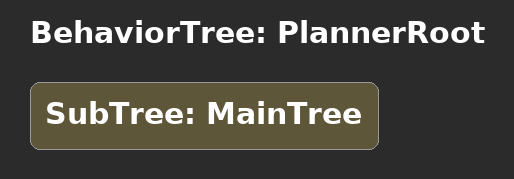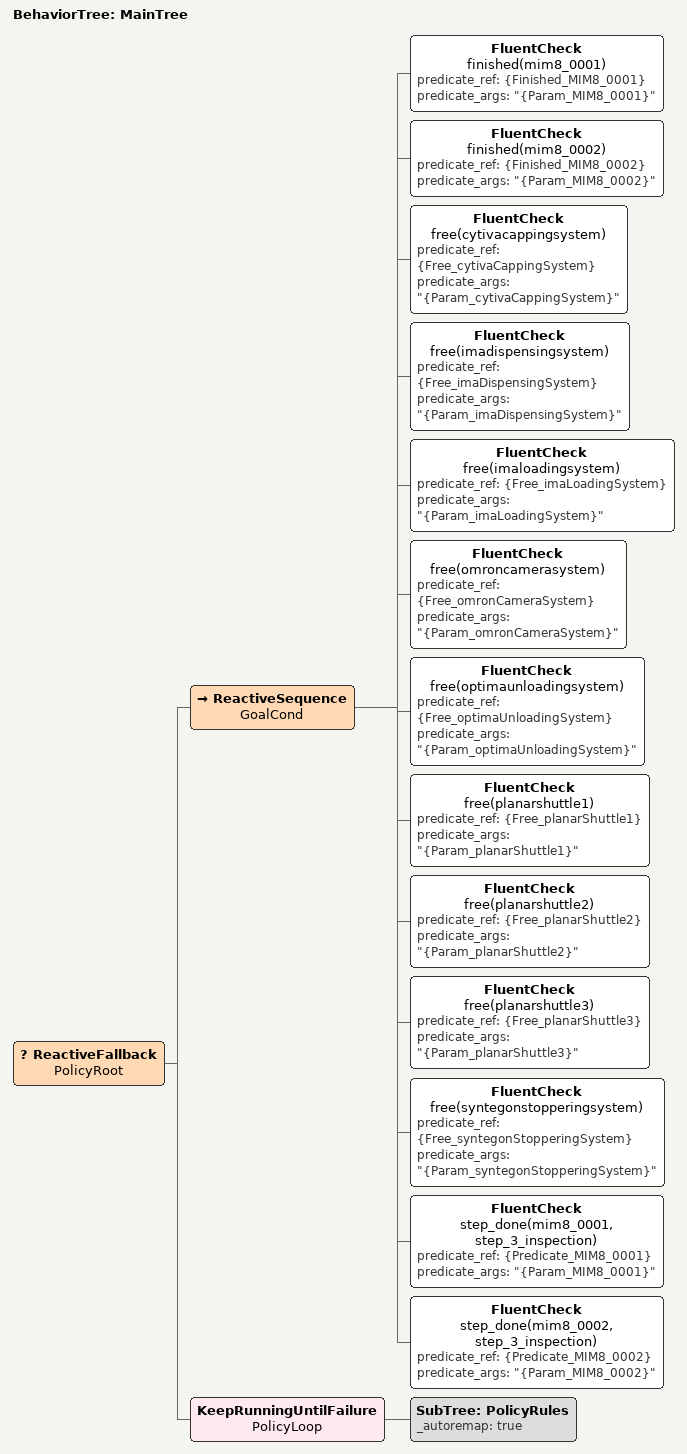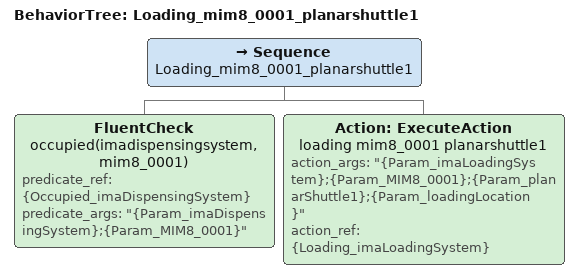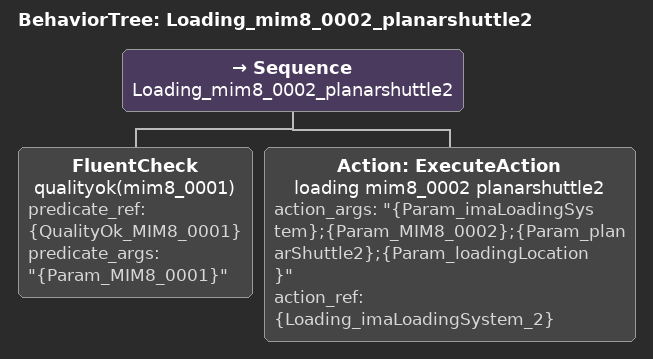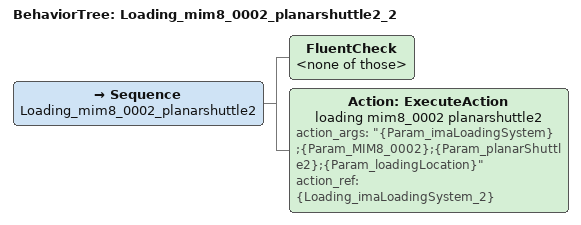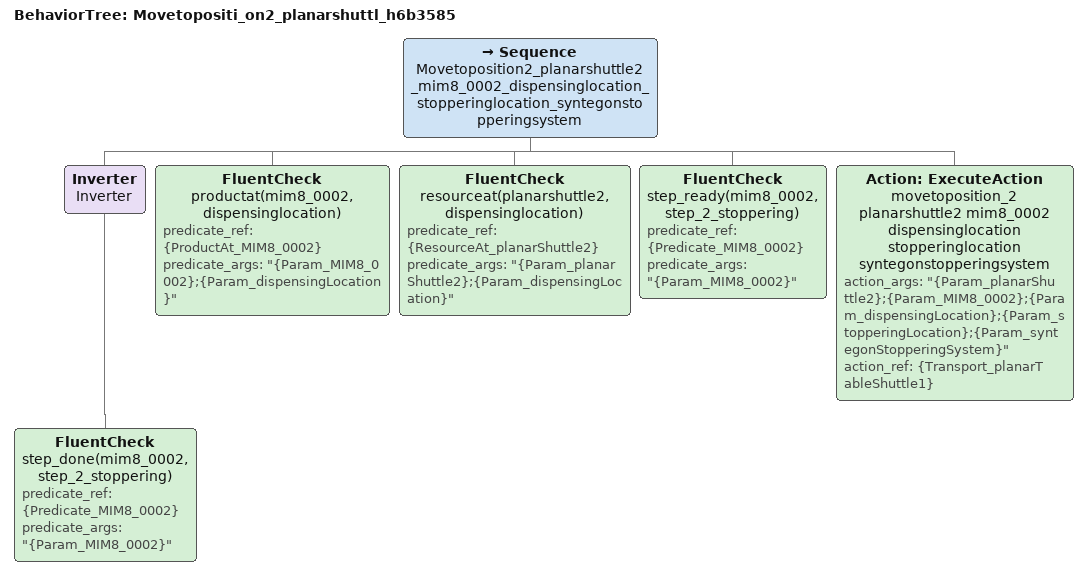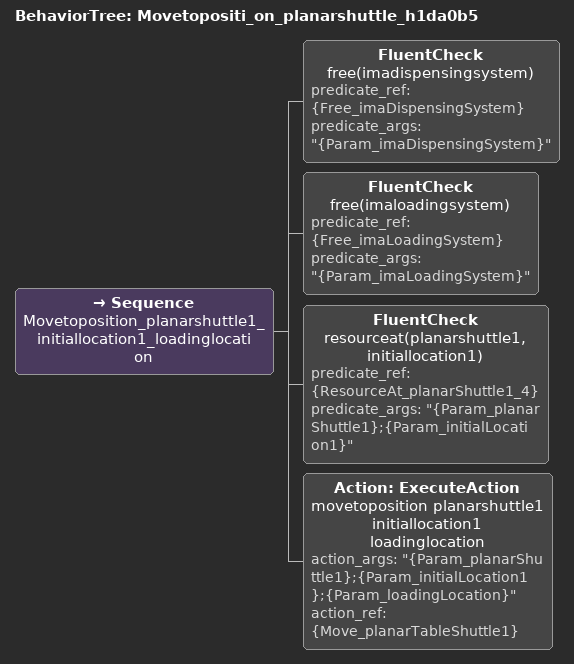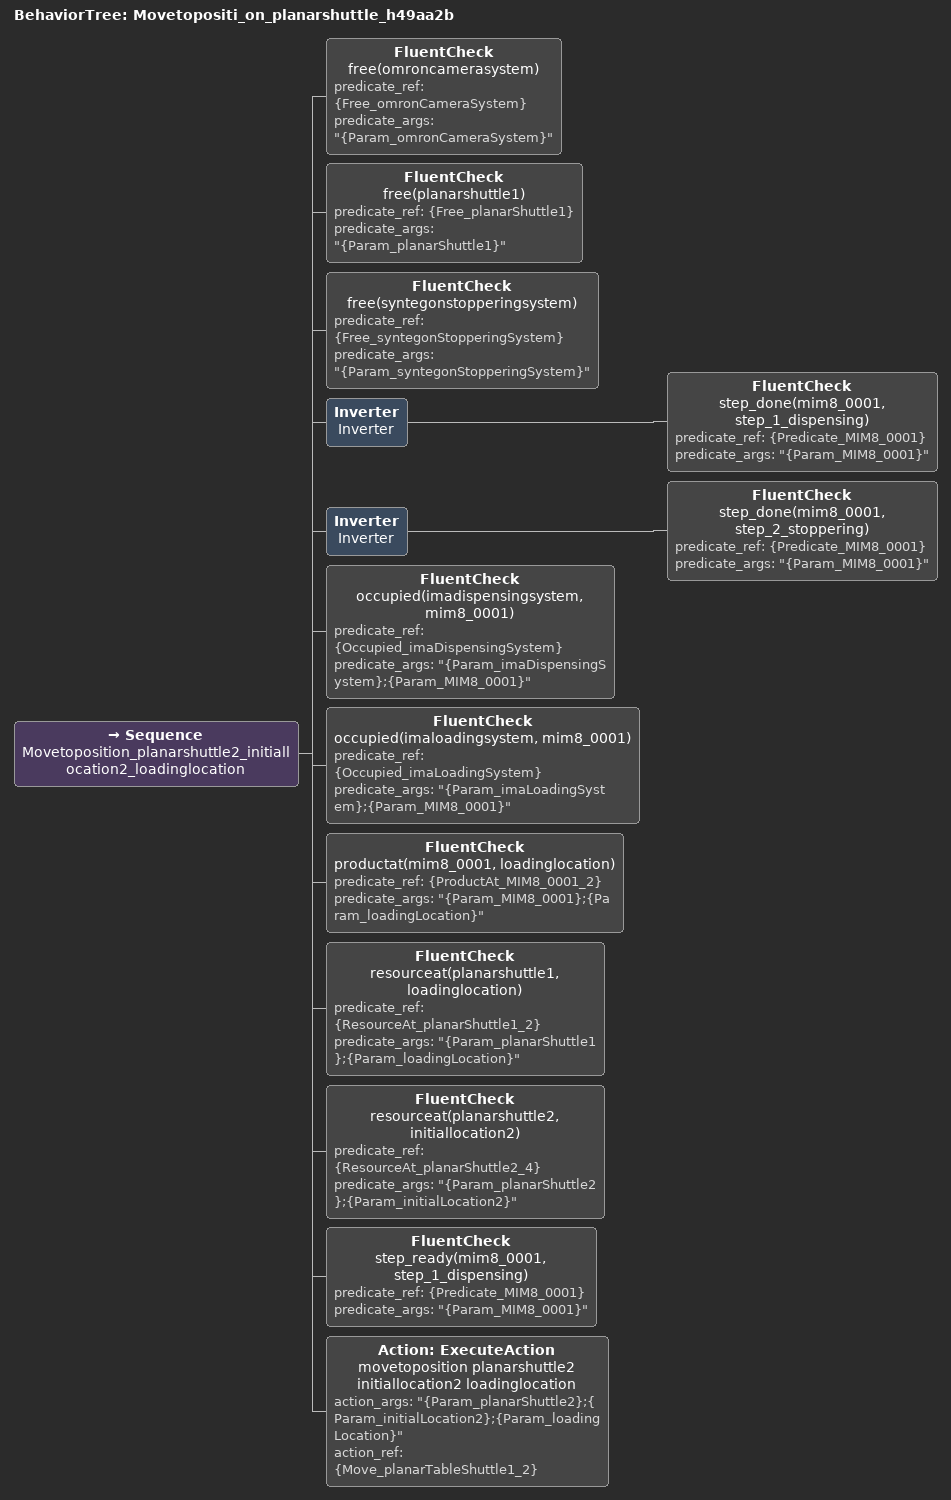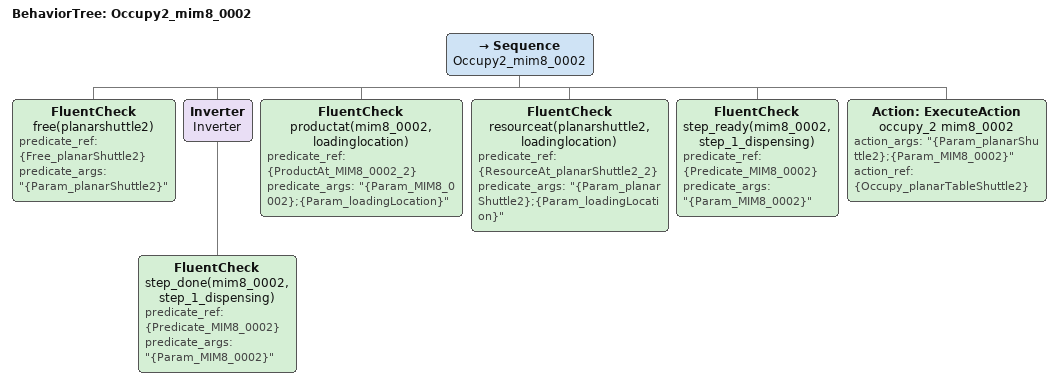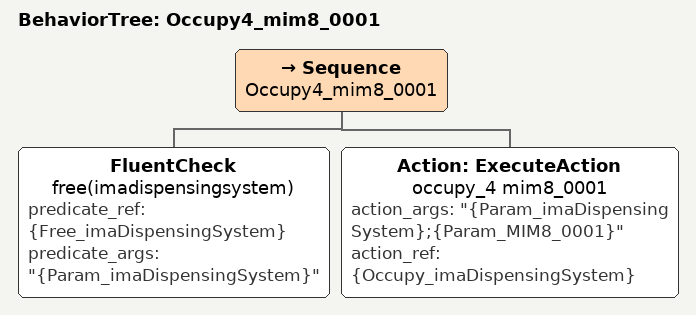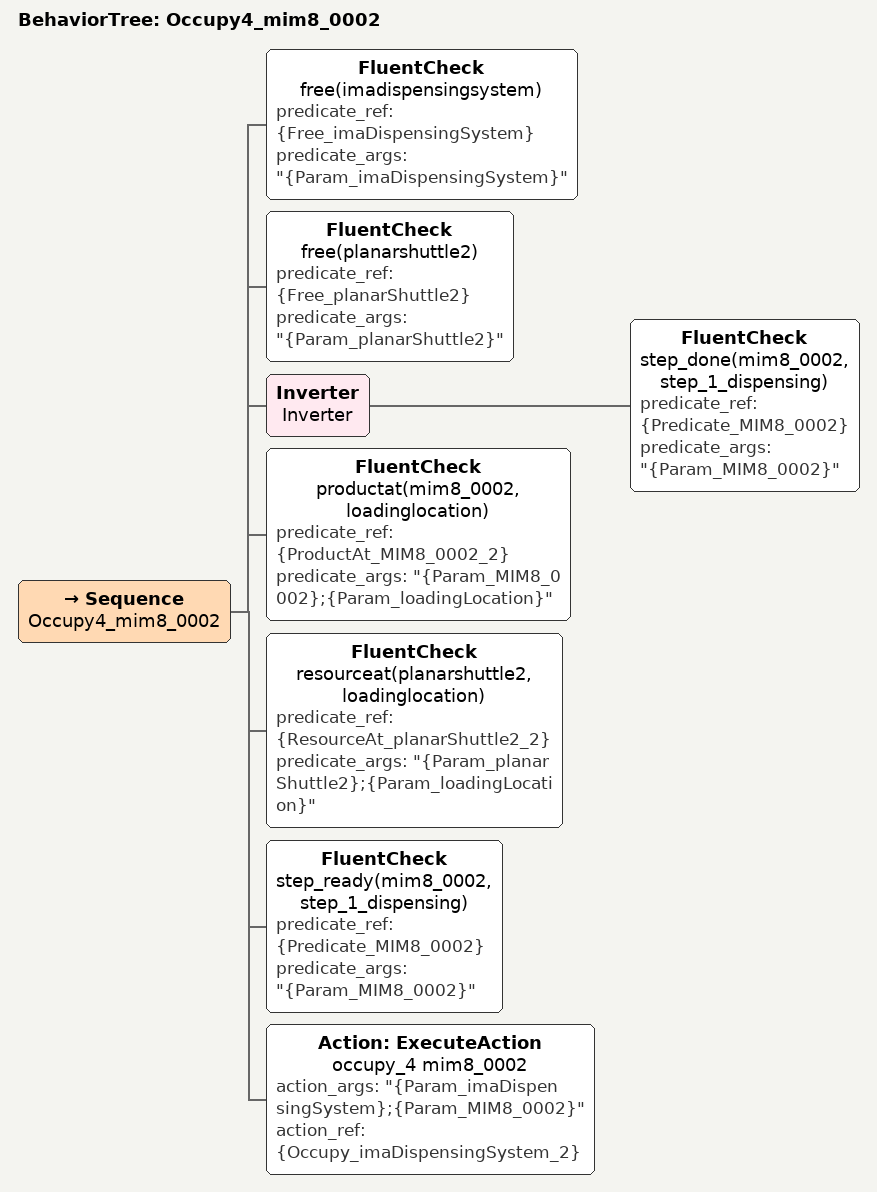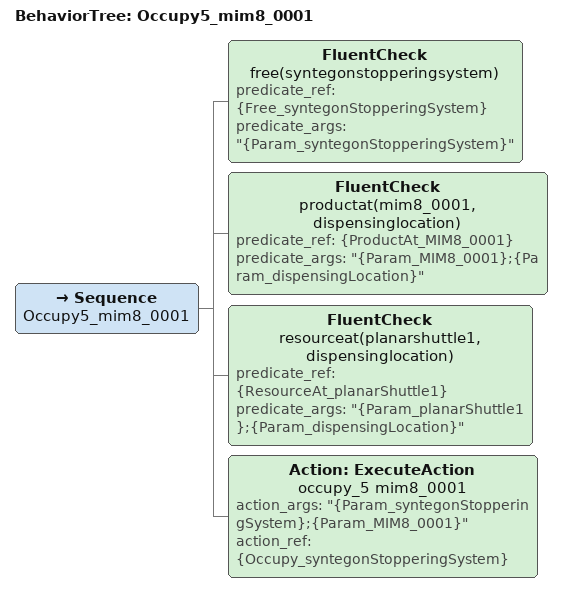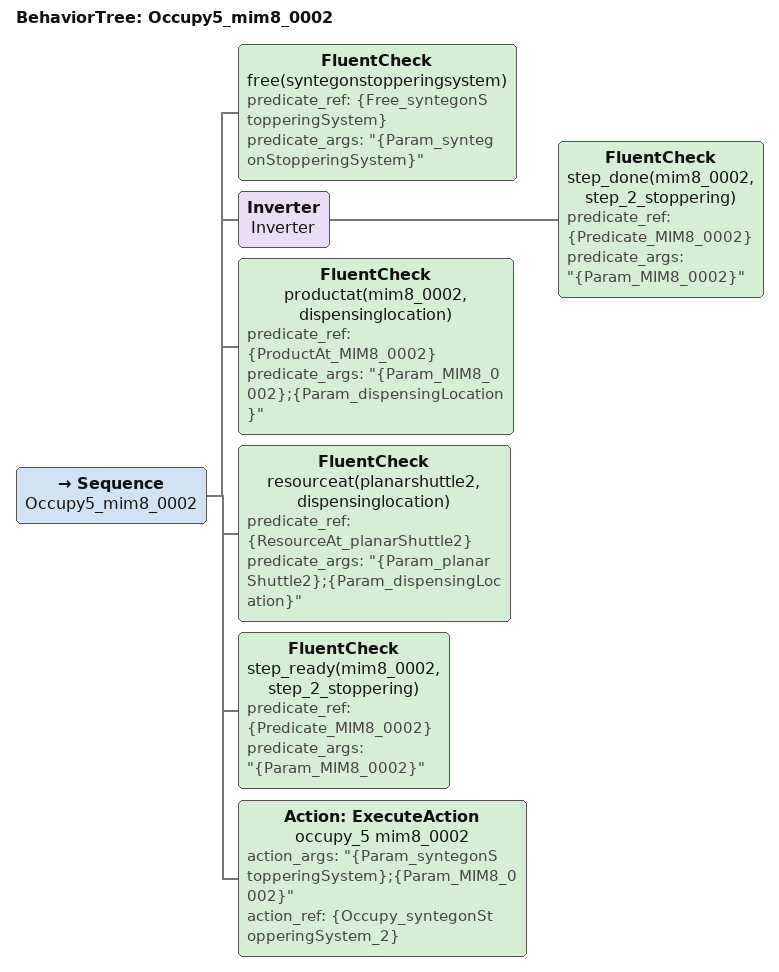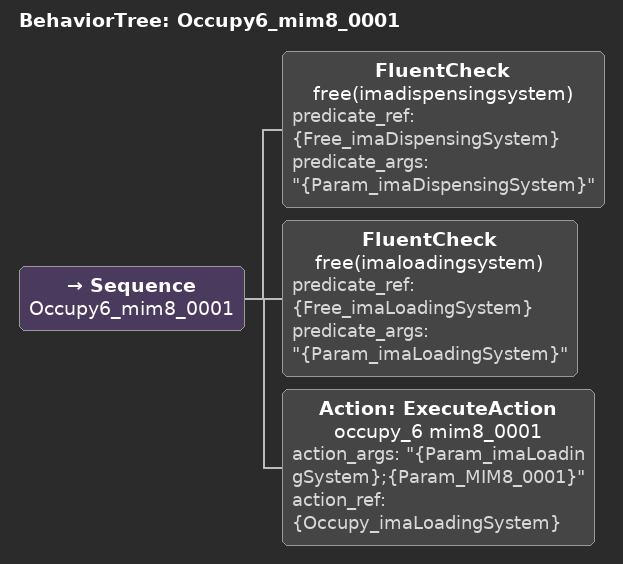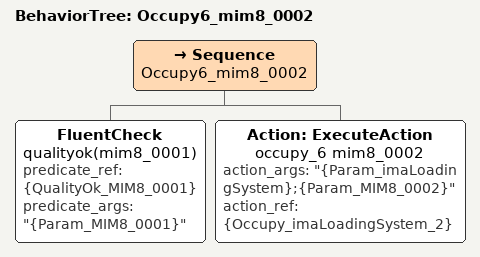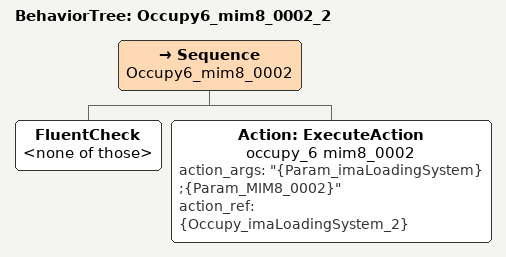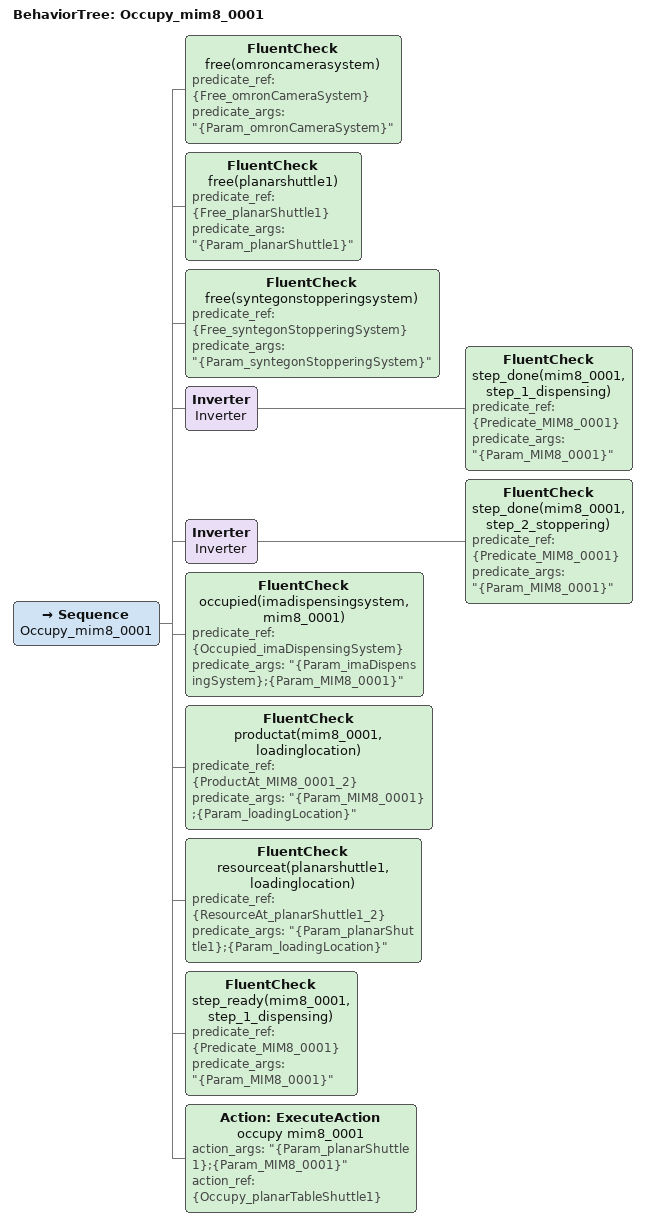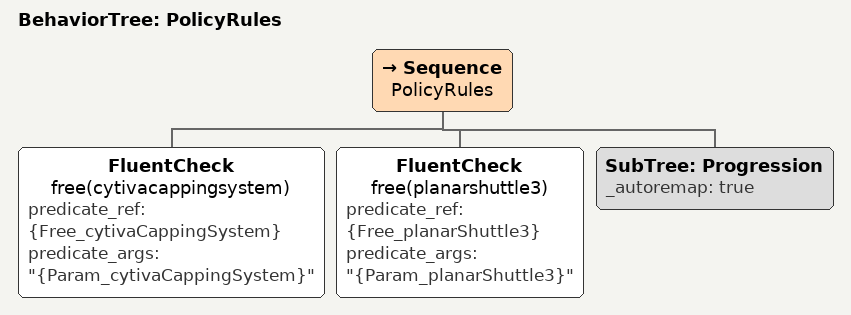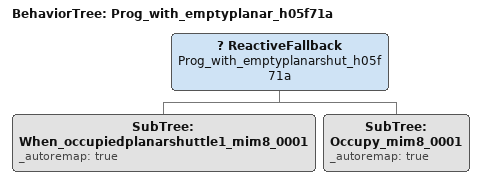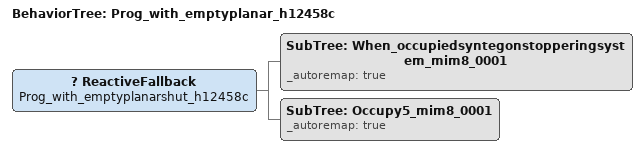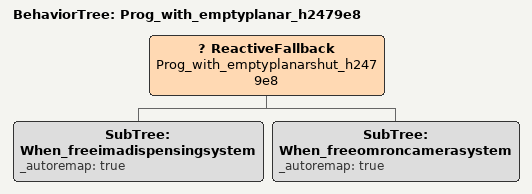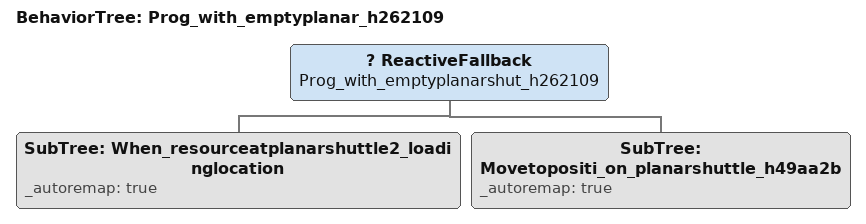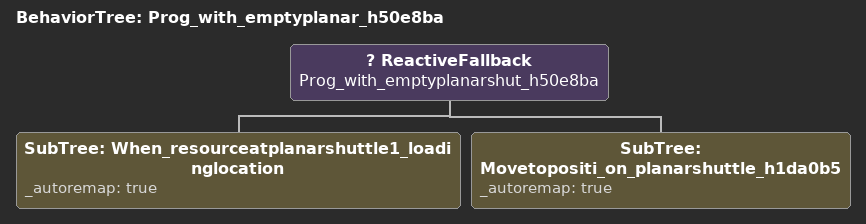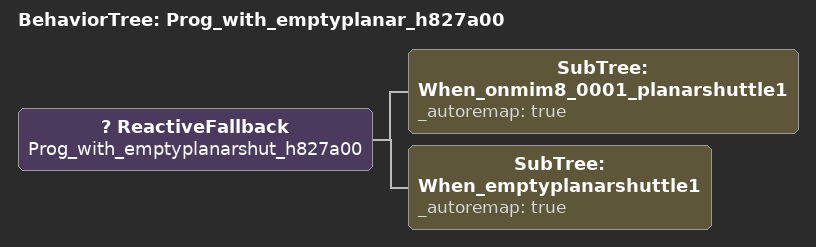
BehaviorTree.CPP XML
<BehaviorTree ID="PlannerRoot">
  <SubTree ID="MainTree"/>
</BehaviorTree>

<BehaviorTree ID="MainTree">
  <ReactiveFallback name="PolicyRoot">
    <ReactiveSequence name="GoalCond">
      <FluentCheck name="finished(mim8_0001)" predicate_ref="{Finished_MIM8_0001}" predicate_args="&quot;{Param_MIM8_0001}&quot;"/>
      <FluentCheck name="finished(mim8_0002)" predicate_ref="{Finished_MIM8_0002}" predicate_args="&quot;{Param_MIM8_0002}&quot;"/>
      <FluentCheck name="free(cytivacappingsystem)" predicate_ref="{Free_cytivaCappingSystem}" predicate_args="&quot;{Param_cytivaCappingSystem}&quot;"/>
      <FluentCheck name="free(imadispensingsystem)" predicate_ref="{Free_imaDispensingSystem}" predicate_args="&quot;{Param_imaDispensingSystem}&quot;"/>
      <FluentCheck name="free(imaloadingsystem)" predicate_ref="{Free_imaLoadingSystem}" predicate_args="&quot;{Param_imaLoadingSystem}&quot;"/>
      <FluentCheck name="free(omroncamerasystem)" predicate_ref="{Free_omronCameraSystem}" predicate_args="&quot;{Param_omronCameraSystem}&quot;"/>
      <FluentCheck name="free(optimaunloadingsystem)" predicate_ref="{Free_optimaUnloadingSystem}" predicate_args="&quot;{Param_optimaUnloadingSystem}&quot;"/>
      <FluentCheck name="free(planarshuttle1)" predicate_ref="{Free_planarShuttle1}" predicate_args="&quot;{Param_planarShuttle1}&quot;"/>
      <FluentCheck name="free(planarshuttle2)" predicate_ref="{Free_planarShuttle2}" predicate_args="&quot;{Param_planarShuttle2}&quot;"/>
      <FluentCheck name="free(planarshuttle3)" predicate_ref="{Free_planarShuttle3}" predicate_args="&quot;{Param_planarShuttle3}&quot;"/>
      <FluentCheck name="free(syntegonstopperingsystem)" predicate_ref="{Free_syntegonStopperingSystem}" predicate_args="&quot;{Param_syntegonStopperingSystem}&quot;"/>
      <FluentCheck name="step_done(mim8_0001, step_3_inspection)" predicate_ref="{Predicate_MIM8_0001}" predicate_args="&quot;{Param_MIM8_0001}&quot;"/>
      <FluentCheck name="step_done(mim8_0002, step_3_inspection)" predicate_ref="{Predicate_MIM8_0002}" predicate_args="&quot;{Param_MIM8_0002}&quot;"/>
    </ReactiveSequence>
    <KeepRunningUntilFailure name="PolicyLoop">
      <SubTree ID="PolicyRules" _autoremap="true"/>
    </KeepRunningUntilFailure>
  </ReactiveFallback>
</BehaviorTree>

<BehaviorTree ID="Loading_mim8_0001_planarshuttle1">
  <Sequence name="Loading_mim8_0001_planarshuttle1">
    <FluentCheck name="occupied(imadispensingsystem, mim8_0001)" predicate_ref="{Occupied_imaDispensingSystem}" predicate_args="&quot;{Param_imaDispensingSystem};{Param_MIM8_0001}&quot;"/>
    <Action ID="ExecuteAction" name="loading mim8_0001 planarshuttle1" action_args="&quot;{Param_imaLoadingSystem};{Param_MIM8_0001};{Param_planarShuttle1};{Param_loadingLocation}&quot;" action_ref="{Loading_imaLoadingSystem}"/>
  </Sequence>
</BehaviorTree>

<BehaviorTree ID="Loading_mim8_0002_planarshuttle2">
  <Sequence name="Loading_mim8_0002_planarshuttle2">
    <FluentCheck name="qualityok(mim8_0001)" predicate_ref="{QualityOk_MIM8_0001}" predicate_args="&quot;{Param_MIM8_0001}&quot;"/>
    <Action ID="ExecuteAction" name="loading mim8_0002 planarshuttle2" action_args="&quot;{Param_imaLoadingSystem};{Param_MIM8_0002};{Param_planarShuttle2};{Param_loadingLocation}&quot;" action_ref="{Loading_imaLoadingSystem_2}"/>
  </Sequence>
</BehaviorTree>

<BehaviorTree ID="Loading_mim8_0002_planarshuttle2_2">
  <Sequence name="Loading_mim8_0002_planarshuttle2">
    <FluentCheck name="&lt;none of those>"/>
    <Action ID="ExecuteAction" name="loading mim8_0002 planarshuttle2" action_args="&quot;{Param_imaLoadingSystem};{Param_MIM8_0002};{Param_planarShuttle2};{Param_loadingLocation}&quot;" action_ref="{Loading_imaLoadingSystem_2}"/>
  </Sequence>
</BehaviorTree>

<BehaviorTree ID="Movetopositi_on2_planarshuttl_h6b3585">
  <Sequence name="Movetoposition2_planarshuttle2_mim8_0002_dispensinglocation_stopperinglocation_syntegonstopperingsystem">
    <Inverter name="Inverter">
      <FluentCheck name="step_done(mim8_0002, step_2_stoppering)" predicate_ref="{Predicate_MIM8_0002}" predicate_args="&quot;{Param_MIM8_0002}&quot;"/>
    </Inverter>
    <FluentCheck name="productat(mim8_0002, dispensinglocation)" predicate_ref="{ProductAt_MIM8_0002}" predicate_args="&quot;{Param_MIM8_0002};{Param_dispensingLocation}&quot;"/>
    <FluentCheck name="resourceat(planarshuttle2, dispensinglocation)" predicate_ref="{ResourceAt_planarShuttle2}" predicate_args="&quot;{Param_planarShuttle2};{Param_dispensingLocation}&quot;"/>
    <FluentCheck name="step_ready(mim8_0002, step_2_stoppering)" predicate_ref="{Predicate_MIM8_0002}" predicate_args="&quot;{Param_MIM8_0002}&quot;"/>
    <Action ID="ExecuteAction" name="movetoposition_2 planarshuttle2 mim8_0002 dispensinglocation stopperinglocation syntegonstopperingsystem" action_args="&quot;{Param_planarShuttle2};{Param_MIM8_0002};{Param_dispensingLocation};{Param_stopperingLocation};{Param_syntegonStopperingSystem}&quot;" action_ref="{Transport_planarTableShuttle1}"/>
  </Sequence>
</BehaviorTree>

<BehaviorTree ID="Movetopositi_on_planarshuttle_h1da0b5">
  <Sequence name="Movetoposition_planarshuttle1_initiallocation1_loadinglocation">
    <FluentCheck name="free(imadispensingsystem)" predicate_ref="{Free_imaDispensingSystem}" predicate_args="&quot;{Param_imaDispensingSystem}&quot;"/>
    <FluentCheck name="free(imaloadingsystem)" predicate_ref="{Free_imaLoadingSystem}" predicate_args="&quot;{Param_imaLoadingSystem}&quot;"/>
    <FluentCheck name="resourceat(planarshuttle1, initiallocation1)" predicate_ref="{ResourceAt_planarShuttle1_4}" predicate_args="&quot;{Param_planarShuttle1};{Param_initialLocation1}&quot;"/>
    <Action ID="ExecuteAction" name="movetoposition planarshuttle1 initiallocation1 loadinglocation" action_args="&quot;{Param_planarShuttle1};{Param_initialLocation1};{Param_loadingLocation}&quot;" action_ref="{Move_planarTableShuttle1}"/>
  </Sequence>
</BehaviorTree>

<BehaviorTree ID="Movetopositi_on_planarshuttle_h49aa2b">
  <Sequence name="Movetoposition_planarshuttle2_initiallocation2_loadinglocation">
    <FluentCheck name="free(omroncamerasystem)" predicate_ref="{Free_omronCameraSystem}" predicate_args="&quot;{Param_omronCameraSystem}&quot;"/>
    <FluentCheck name="free(planarshuttle1)" predicate_ref="{Free_planarShuttle1}" predicate_args="&quot;{Param_planarShuttle1}&quot;"/>
    <FluentCheck name="free(syntegonstopperingsystem)" predicate_ref="{Free_syntegonStopperingSystem}" predicate_args="&quot;{Param_syntegonStopperingSystem}&quot;"/>
    <Inverter name="Inverter">
      <FluentCheck name="step_done(mim8_0001, step_1_dispensing)" predicate_ref="{Predicate_MIM8_0001}" predicate_args="&quot;{Param_MIM8_0001}&quot;"/>
    </Inverter>
    <Inverter name="Inverter">
      <FluentCheck name="step_done(mim8_0001, step_2_stoppering)" predicate_ref="{Predicate_MIM8_0001}" predicate_args="&quot;{Param_MIM8_0001}&quot;"/>
    </Inverter>
    <FluentCheck name="occupied(imadispensingsystem, mim8_0001)" predicate_ref="{Occupied_imaDispensingSystem}" predicate_args="&quot;{Param_imaDispensingSystem};{Param_MIM8_0001}&quot;"/>
    <FluentCheck name="occupied(imaloadingsystem, mim8_0001)" predicate_ref="{Occupied_imaLoadingSystem}" predicate_args="&quot;{Param_imaLoadingSystem};{Param_MIM8_0001}&quot;"/>
    <FluentCheck name="productat(mim8_0001, loadinglocation)" predicate_ref="{ProductAt_MIM8_0001_2}" predicate_args="&quot;{Param_MIM8_0001};{Param_loadingLocation}&quot;"/>
    <FluentCheck name="resourceat(planarshuttle1, loadinglocation)" predicate_ref="{ResourceAt_planarShuttle1_2}" predicate_args="&quot;{Param_planarShuttle1};{Param_loadingLocation}&quot;"/>
    <FluentCheck name="resourceat(planarshuttle2, initiallocation2)" predicate_ref="{ResourceAt_planarShuttle2_4}" predicate_args="&quot;{Param_planarShuttle2};{Param_initialLocation2}&quot;"/>
    <FluentCheck name="step_ready(mim8_0001, step_1_dispensing)" predicate_ref="{Predicate_MIM8_0001}" predicate_args="&quot;{Param_MIM8_0001}&quot;"/>
    <Action ID="ExecuteAction" name="movetoposition planarshuttle2 initiallocation2 loadinglocation" action_args="&quot;{Param_planarShuttle2};{Param_initialLocation2};{Param_loadingLocation}&quot;" action_ref="{Move_planarTableShuttle1_2}"/>
  </Sequence>
</BehaviorTree>

<BehaviorTree ID="Occupy2_mim8_0002">
  <Sequence name="Occupy2_mim8_0002">
    <FluentCheck name="free(planarshuttle2)" predicate_ref="{Free_planarShuttle2}" predicate_args="&quot;{Param_planarShuttle2}&quot;"/>
    <Inverter name="Inverter">
      <FluentCheck name="step_done(mim8_0002, step_1_dispensing)" predicate_ref="{Predicate_MIM8_0002}" predicate_args="&quot;{Param_MIM8_0002}&quot;"/>
    </Inverter>
    <FluentCheck name="productat(mim8_0002, loadinglocation)" predicate_ref="{ProductAt_MIM8_0002_2}" predicate_args="&quot;{Param_MIM8_0002};{Param_loadingLocation}&quot;"/>
    <FluentCheck name="resourceat(planarshuttle2, loadinglocation)" predicate_ref="{ResourceAt_planarShuttle2_2}" predicate_args="&quot;{Param_planarShuttle2};{Param_loadingLocation}&quot;"/>
    <FluentCheck name="step_ready(mim8_0002, step_1_dispensing)" predicate_ref="{Predicate_MIM8_0002}" predicate_args="&quot;{Param_MIM8_0002}&quot;"/>
    <Action ID="ExecuteAction" name="occupy_2 mim8_0002" action_args="&quot;{Param_planarShuttle2};{Param_MIM8_0002}&quot;" action_ref="{Occupy_planarTableShuttle2}"/>
  </Sequence>
</BehaviorTree>

<BehaviorTree ID="Occupy4_mim8_0001">
  <Sequence name="Occupy4_mim8_0001">
    <FluentCheck name="free(imadispensingsystem)" predicate_ref="{Free_imaDispensingSystem}" predicate_args="&quot;{Param_imaDispensingSystem}&quot;"/>
    <Action ID="ExecuteAction" name="occupy_4 mim8_0001" action_args="&quot;{Param_imaDispensingSystem};{Param_MIM8_0001}&quot;" action_ref="{Occupy_imaDispensingSystem}"/>
  </Sequence>
</BehaviorTree>

<BehaviorTree ID="Occupy4_mim8_0002">
  <Sequence name="Occupy4_mim8_0002">
    <FluentCheck name="free(imadispensingsystem)" predicate_ref="{Free_imaDispensingSystem}" predicate_args="&quot;{Param_imaDispensingSystem}&quot;"/>
    <FluentCheck name="free(planarshuttle2)" predicate_ref="{Free_planarShuttle2}" predicate_args="&quot;{Param_planarShuttle2}&quot;"/>
    <Inverter name="Inverter">
      <FluentCheck name="step_done(mim8_0002, step_1_dispensing)" predicate_ref="{Predicate_MIM8_0002}" predicate_args="&quot;{Param_MIM8_0002}&quot;"/>
    </Inverter>
    <FluentCheck name="productat(mim8_0002, loadinglocation)" predicate_ref="{ProductAt_MIM8_0002_2}" predicate_args="&quot;{Param_MIM8_0002};{Param_loadingLocation}&quot;"/>
    <FluentCheck name="resourceat(planarshuttle2, loadinglocation)" predicate_ref="{ResourceAt_planarShuttle2_2}" predicate_args="&quot;{Param_planarShuttle2};{Param_loadingLocation}&quot;"/>
    <FluentCheck name="step_ready(mim8_0002, step_1_dispensing)" predicate_ref="{Predicate_MIM8_0002}" predicate_args="&quot;{Param_MIM8_0002}&quot;"/>
    <Action ID="ExecuteAction" name="occupy_4 mim8_0002" action_args="&quot;{Param_imaDispensingSystem};{Param_MIM8_0002}&quot;" action_ref="{Occupy_imaDispensingSystem_2}"/>
  </Sequence>
</BehaviorTree>

<BehaviorTree ID="Occupy5_mim8_0001">
  <Sequence name="Occupy5_mim8_0001">
    <FluentCheck name="free(syntegonstopperingsystem)" predicate_ref="{Free_syntegonStopperingSystem}" predicate_args="&quot;{Param_syntegonStopperingSystem}&quot;"/>
    <FluentCheck name="productat(mim8_0001, dispensinglocation)" predicate_ref="{ProductAt_MIM8_0001}" predicate_args="&quot;{Param_MIM8_0001};{Param_dispensingLocation}&quot;"/>
    <FluentCheck name="resourceat(planarshuttle1, dispensinglocation)" predicate_ref="{ResourceAt_planarShuttle1}" predicate_args="&quot;{Param_planarShuttle1};{Param_dispensingLocation}&quot;"/>
    <Action ID="ExecuteAction" name="occupy_5 mim8_0001" action_args="&quot;{Param_syntegonStopperingSystem};{Param_MIM8_0001}&quot;" action_ref="{Occupy_syntegonStopperingSystem}"/>
  </Sequence>
</BehaviorTree>

<BehaviorTree ID="Occupy5_mim8_0002">
  <Sequence name="Occupy5_mim8_0002">
    <FluentCheck name="free(syntegonstopperingsystem)" predicate_ref="{Free_syntegonStopperingSystem}" predicate_args="&quot;{Param_syntegonStopperingSystem}&quot;"/>
    <Inverter name="Inverter">
      <FluentCheck name="step_done(mim8_0002, step_2_stoppering)" predicate_ref="{Predicate_MIM8_0002}" predicate_args="&quot;{Param_MIM8_0002}&quot;"/>
    </Inverter>
    <FluentCheck name="productat(mim8_0002, dispensinglocation)" predicate_ref="{ProductAt_MIM8_0002}" predicate_args="&quot;{Param_MIM8_0002};{Param_dispensingLocation}&quot;"/>
    <FluentCheck name="resourceat(planarshuttle2, dispensinglocation)" predicate_ref="{ResourceAt_planarShuttle2}" predicate_args="&quot;{Param_planarShuttle2};{Param_dispensingLocation}&quot;"/>
    <FluentCheck name="step_ready(mim8_0002, step_2_stoppering)" predicate_ref="{Predicate_MIM8_0002}" predicate_args="&quot;{Param_MIM8_0002}&quot;"/>
    <Action ID="ExecuteAction" name="occupy_5 mim8_0002" action_args="&quot;{Param_syntegonStopperingSystem};{Param_MIM8_0002}&quot;" action_ref="{Occupy_syntegonStopperingSystem_2}"/>
  </Sequence>
</BehaviorTree>

<BehaviorTree ID="Occupy6_mim8_0001">
  <Sequence name="Occupy6_mim8_0001">
    <FluentCheck name="free(imadispensingsystem)" predicate_ref="{Free_imaDispensingSystem}" predicate_args="&quot;{Param_imaDispensingSystem}&quot;"/>
    <FluentCheck name="free(imaloadingsystem)" predicate_ref="{Free_imaLoadingSystem}" predicate_args="&quot;{Param_imaLoadingSystem}&quot;"/>
    <Action ID="ExecuteAction" name="occupy_6 mim8_0001" action_args="&quot;{Param_imaLoadingSystem};{Param_MIM8_0001}&quot;" action_ref="{Occupy_imaLoadingSystem}"/>
  </Sequence>
</BehaviorTree>

<BehaviorTree ID="Occupy6_mim8_0002">
  <Sequence name="Occupy6_mim8_0002">
    <FluentCheck name="qualityok(mim8_0001)" predicate_ref="{QualityOk_MIM8_0001}" predicate_args="&quot;{Param_MIM8_0001}&quot;"/>
    <Action ID="ExecuteAction" name="occupy_6 mim8_0002" action_args="&quot;{Param_imaLoadingSystem};{Param_MIM8_0002}&quot;" action_ref="{Occupy_imaLoadingSystem_2}"/>
  </Sequence>
</BehaviorTree>

<BehaviorTree ID="Occupy6_mim8_0002_2">
  <Sequence name="Occupy6_mim8_0002">
    <FluentCheck name="&lt;none of those>"/>
    <Action ID="ExecuteAction" name="occupy_6 mim8_0002" action_args="&quot;{Param_imaLoadingSystem};{Param_MIM8_0002}&quot;" action_ref="{Occupy_imaLoadingSystem_2}"/>
  </Sequence>
</BehaviorTree>

<BehaviorTree ID="Occupy_mim8_0001">
  <Sequence name="Occupy_mim8_0001">
    <FluentCheck name="free(omroncamerasystem)" predicate_ref="{Free_omronCameraSystem}" predicate_args="&quot;{Param_omronCameraSystem}&quot;"/>
    <FluentCheck name="free(planarshuttle1)" predicate_ref="{Free_planarShuttle1}" predicate_args="&quot;{Param_planarShuttle1}&quot;"/>
    <FluentCheck name="free(syntegonstopperingsystem)" predicate_ref="{Free_syntegonStopperingSystem}" predicate_args="&quot;{Param_syntegonStopperingSystem}&quot;"/>
    <Inverter name="Inverter">
      <FluentCheck name="step_done(mim8_0001, step_1_dispensing)" predicate_ref="{Predicate_MIM8_0001}" predicate_args="&quot;{Param_MIM8_0001}&quot;"/>
    </Inverter>
    <Inverter name="Inverter">
      <FluentCheck name="step_done(mim8_0001, step_2_stoppering)" predicate_ref="{Predicate_MIM8_0001}" predicate_args="&quot;{Param_MIM8_0001}&quot;"/>
    </Inverter>
    <FluentCheck name="occupied(imadispensingsystem, mim8_0001)" predicate_ref="{Occupied_imaDispensingSystem}" predicate_args="&quot;{Param_imaDispensingSystem};{Param_MIM8_0001}&quot;"/>
    <FluentCheck name="productat(mim8_0001, loadinglocation)" predicate_ref="{ProductAt_MIM8_0001_2}" predicate_args="&quot;{Param_MIM8_0001};{Param_loadingLocation}&quot;"/>
    <FluentCheck name="resourceat(planarshuttle1, loadinglocation)" predicate_ref="{ResourceAt_planarShuttle1_2}" predicate_args="&quot;{Param_planarShuttle1};{Param_loadingLocation}&quot;"/>
    <FluentCheck name="step_ready(mim8_0001, step_1_dispensing)" predicate_ref="{Predicate_MIM8_0001}" predicate_args="&quot;{Param_MIM8_0001}&quot;"/>
    <Action ID="ExecuteAction" name="occupy mim8_0001" action_args="&quot;{Param_planarShuttle1};{Param_MIM8_0001}&quot;" action_ref="{Occupy_planarTableShuttle1}"/>
  </Sequence>
</BehaviorTree>

<BehaviorTree ID="PolicyRules">
  <Sequence name="PolicyRules">
    <FluentCheck name="free(cytivacappingsystem)" predicate_ref="{Free_cytivaCappingSystem}" predicate_args="&quot;{Param_cytivaCappingSystem}&quot;"/>
    <FluentCheck name="free(planarshuttle3)" predicate_ref="{Free_planarShuttle3}" predicate_args="&quot;{Param_planarShuttle3}&quot;"/>
    <SubTree ID="Progression" _autoremap="true"/>
  </Sequence>
</BehaviorTree>

<BehaviorTree ID="Prog_with_emptyplanar_h05f71a">
  <ReactiveFallback name="Prog_with_emptyplanarshut_h05f71a">
    <SubTree ID="When_occupiedplanarshuttle1_mim8_0001" _autoremap="true"/>
    <SubTree ID="Occupy_mim8_0001" _autoremap="true"/>
  </ReactiveFallback>
</BehaviorTree>

<BehaviorTree ID="Prog_with_emptyplanar_h12458c">
  <ReactiveFallback name="Prog_with_emptyplanarshut_h12458c">
    <SubTree ID="When_occupiedsyntegonstopperingsystem_mim8_0001" _autoremap="true"/>
    <SubTree ID="Occupy5_mim8_0001" _autoremap="true"/>
  </ReactiveFallback>
</BehaviorTree>

<BehaviorTree ID="Prog_with_emptyplanar_h2479e8">
  <ReactiveFallback name="Prog_with_emptyplanarshut_h2479e8">
    <SubTree ID="When_freeimadispensingsystem" _autoremap="true"/>
    <SubTree ID="When_freeomroncamerasystem" _autoremap="true"/>
  </ReactiveFallback>
</BehaviorTree>

<BehaviorTree ID="Prog_with_emptyplanar_h262109">
  <ReactiveFallback name="Prog_with_emptyplanarshut_h262109">
    <SubTree ID="When_resourceatplanarshuttle2_loadinglocation" _autoremap="true"/>
    <SubTree ID="Movetopositi_on_planarshuttle_h49aa2b" _autoremap="true"/>
  </ReactiveFallback>
</BehaviorTree>

<BehaviorTree ID="Prog_with_emptyplanar_h50e8ba">
  <ReactiveFallback name="Prog_with_emptyplanarshut_h50e8ba">
    <SubTree ID="When_resourceatplanarshuttle1_loadinglocation" _autoremap="true"/>
    <SubTree ID="Movetopositi_on_planarshuttle_h1da0b5" _autoremap="true"/>
  </ReactiveFallback>
</BehaviorTree>

<BehaviorTree ID="Prog_with_emptyplanar_h827a00">
  <ReactiveFallback name="Prog_with_emptyplanarshut_h827a00">
    <SubTree ID="When_onmim8_0001_planarshuttle1" _autoremap="true"/>
    <SubTree ID="When_emptyplanarshuttle1" _autoremap="true"/>
  </ReactiveFallback>
</BehaviorTree>
